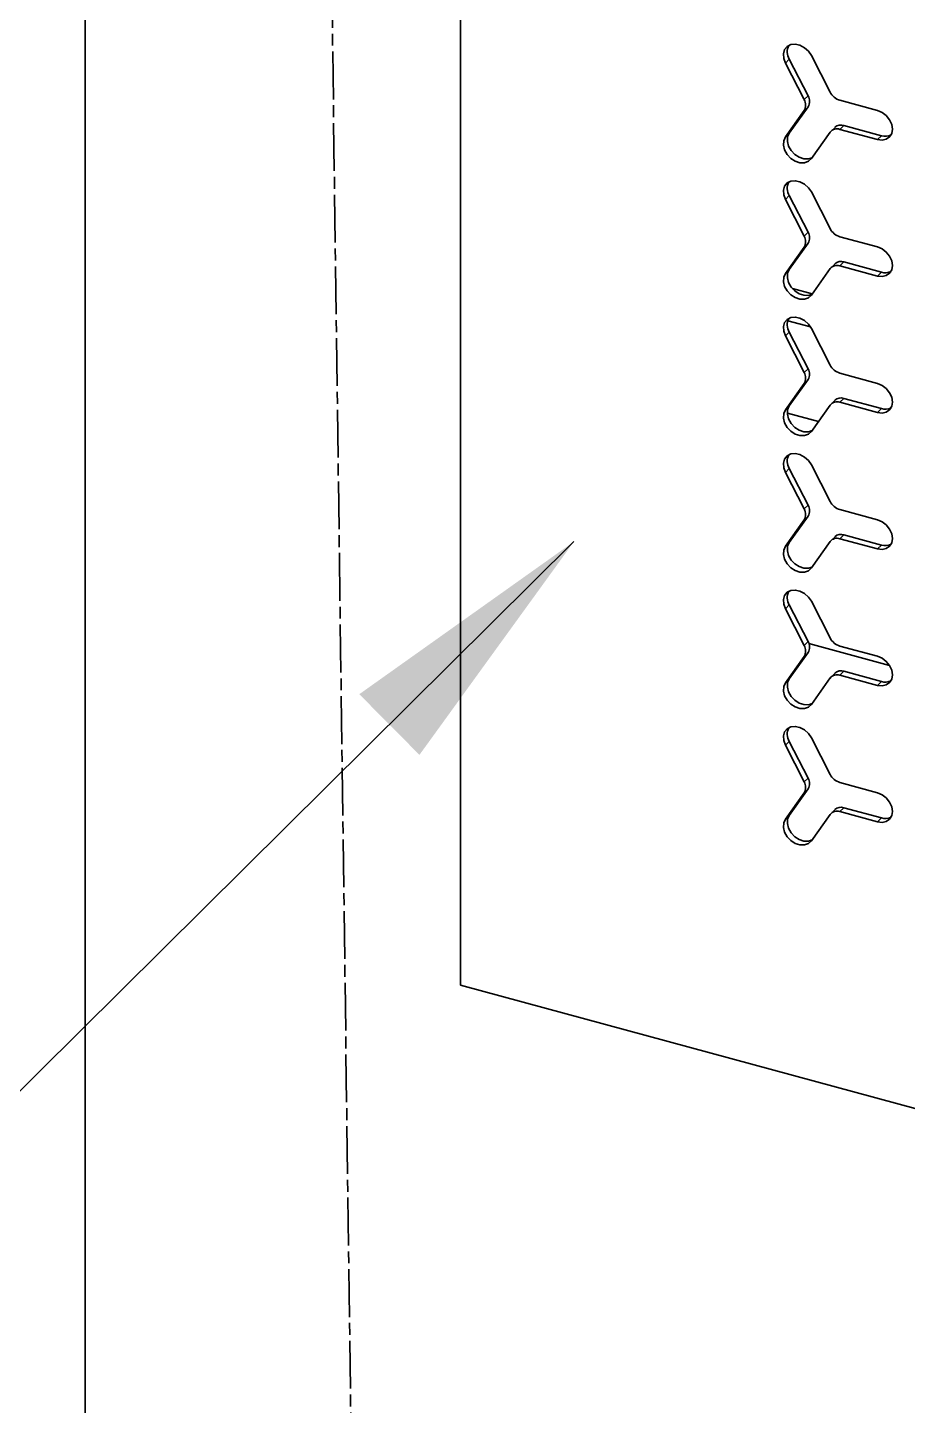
# Model space of a CAD drawing. Header units: millimetres. Extents: x 7903 to 12943, y 1512 to 5076.
# Drawn here: x 12141.9 to 12252.4, y 2829.5 to 3002.6 of the extents above; entities that cross this region are included whole.
import ezdxf

# ---------------------------------------------------------------- set-up
doc = ezdxf.new("R2010")
doc.units = ezdxf.units.MM
doc.linetypes.add('AM_ISO08W050x2', pattern=[9, 6, -0.75, 1.5, -0.75])
doc.styles.add('SLDTEXTSTYLE9', font='TXT', dxfattribs={"width": 0.7})
doc.dimstyles.new('SLDDIMSTYLE1', dxfattribs={"dimtxt": 28, "dimasz": 32.64, "dimexe": 0, "dimexo": 0.0625, "dimgap": 7, "dimtad": 0, "dimtih": 1, "dimtoh": 1, "dimdec": 3, "dimrnd": 1e-09, "dimzin": 12, "dimdsep": 46, "dimtxsty": 'SLDTEXTSTYLE9', "dimsah": 1, "dimcen": 0, "dimadec": 0, "dimazin": 3, "dimtfac": 1, "dimtdec": 3, "dimtmove": 0, "dimatfit": 3, "dimfxl": 1, "dimfrac": 2, "dimtolj": 1, "dimtzin": 12, "dimarcsym": 0})

# ---------------------------------------------------------------- blocks, each defined once
blk = doc.blocks.new('工程图视图10')
at = {"color": 7, "linetype": 'Continuous', "lineweight": 35}
for p, q in [((-514.1, 335.54), (-514.1, -304.16)), ((-466.93, 85.32), (-466.93, 291.04)), ((-466.93, 85.32), (-466.93, 291.04)), ((-425.63, 201.65), (-426.13, 201.16)), ((-426.13, 201.16), (-423.77, 196.56)), ((-423.27, 197.05), (-425.63, 201.65)), ((-422.86, 202.1), (-420.5, 197.5)), ((-423.27, 195.67), (-425.63, 192.36)), ((-423.27, 197.05), (-423.77, 196.56)), ((-423.27, 195.67), (-423.77, 195.19)), ((-414.56, 195.2), (-419.27, 196.48)), ((-426.13, 191.87), (-423.77, 195.19)), ((-425.63, 192.36), (-426.13, 191.87)), ((-422.86, 189.15), (-420.5, 192.47)), ((-419.89, 193.08), (-420.39, 192.6)), ((-418.78, 193.31), (-419.27, 192.82)), ((-414.56, 191.54), (-419.27, 192.82)), ((-418.78, 193.31), (-414.06, 192.03)), ((-414.06, 192.03), (-414.56, 191.54)), ((-425.63, 184.5), (-426.13, 184.02)), ((-426.13, 184.02), (-423.77, 179.42)), ((-423.27, 179.9), (-425.63, 184.5)), ((-422.86, 184.96), (-420.5, 180.36)), ((-423.27, 178.53), (-425.63, 175.21)), ((-423.27, 179.9), (-423.77, 179.42)), ((-423.27, 178.53), (-423.77, 178.04)), ((-414.56, 178.06), (-419.27, 179.34)), ((-426.13, 174.73), (-423.77, 178.04)), ((-425.63, 175.21), (-426.13, 174.73)), ((-422.86, 172.01), (-420.5, 175.33)), ((-419.89, 175.94), (-420.39, 175.45)), ((-418.78, 176.17), (-419.27, 175.68)), ((-414.56, 174.4), (-419.27, 175.68)), ((-418.78, 176.17), (-414.06, 174.88)), ((-414.06, 174.88), (-414.56, 174.4)), ((-422.76, 172.15), (-425.24, 172.82)), ((-422.98, 168.02), (-425.82, 168.79)), ((-425.63, 167.36), (-426.13, 166.87)), ((-426.13, 166.87), (-423.77, 162.27)), ((-423.27, 162.76), (-425.63, 167.36)), ((-422.86, 167.81), (-420.5, 163.21)), ((-423.27, 162.76), (-423.77, 162.27)), ((-423.27, 161.39), (-425.63, 158.07)), ((-423.27, 161.39), (-423.77, 160.9)), ((-414.56, 160.91), (-419.27, 162.19)), ((-426.13, 157.58), (-423.77, 160.9)), ((-425.63, 158.07), (-426.13, 157.58)), ((-422.86, 154.87), (-420.5, 158.18)), ((-419.89, 158.8), (-420.39, 158.31)), ((-418.78, 159.02), (-419.27, 158.54)), ((-414.56, 157.26), (-419.27, 158.54)), ((-418.78, 159.02), (-414.06, 157.74)), ((-414.06, 157.74), (-414.56, 157.26)), ((-421.98, 156.11), (-425.88, 157.17)), ((-422.86, 150.67), (-420.5, 146.07)), ((-425.63, 150.22), (-426.13, 149.73)), ((-426.13, 149.73), (-423.77, 145.13)), ((-423.27, 145.62), (-425.63, 150.22)), ((-423.27, 145.62), (-423.77, 145.13)), ((-426.13, 140.44), (-423.77, 143.76)), ((-423.27, 144.24), (-425.63, 140.93)), ((-423.27, 144.24), (-423.77, 143.76)), ((-414.56, 143.77), (-419.27, 145.05)), ((-425.63, 140.93), (-426.13, 140.44)), ((-422.86, 137.72), (-420.5, 141.04)), ((-419.89, 141.65), (-420.39, 141.17)), ((-418.78, 141.88), (-419.27, 141.39)), ((-414.56, 140.11), (-419.27, 141.39)), ((-418.78, 141.88), (-414.06, 140.6)), ((-414.06, 140.6), (-414.56, 140.11)), ((-422.86, 133.53), (-420.5, 128.93)), ((-425.63, 133.07), (-426.13, 132.59)), ((-426.13, 132.59), (-423.77, 127.99)), ((-423.27, 128.47), (-425.63, 133.07)), ((-423.27, 128.47), (-423.77, 127.99)), ((-413.03, 125.46), (-423.16, 128.21)), ((-426.13, 123.3), (-423.77, 126.61)), ((-423.27, 127.1), (-425.63, 123.78)), ((-423.27, 127.1), (-423.77, 126.61)), ((-414.56, 126.63), (-419.27, 127.91)), ((-418.78, 124.74), (-419.27, 124.25)), ((-418.78, 124.74), (-414.06, 123.45)), ((-425.63, 123.78), (-426.13, 123.3)), ((-422.86, 120.58), (-420.5, 123.9)), ((-419.89, 124.51), (-420.39, 124.02)), ((-414.56, 122.97), (-419.27, 124.25)), ((-414.06, 123.45), (-414.56, 122.97)), ((-422.86, 116.38), (-420.5, 111.78)), ((-425.63, 115.93), (-426.13, 115.44)), ((-426.13, 115.44), (-423.77, 110.84)), ((-423.27, 111.33), (-425.63, 115.93)), ((-423.27, 111.33), (-423.77, 110.84)), ((-426.13, 106.15), (-423.77, 109.47)), ((-423.27, 109.96), (-425.63, 106.64)), ((-423.27, 109.96), (-423.77, 109.47)), ((-414.56, 109.48), (-419.27, 110.76)), ((-419.89, 107.37), (-420.39, 106.88)), ((-418.78, 107.59), (-419.27, 107.11)), ((-418.78, 107.59), (-414.06, 106.31)), ((-425.63, 106.64), (-426.13, 106.15)), ((-422.86, 103.44), (-420.5, 106.75)), ((-414.56, 105.83), (-419.27, 107.11)), ((-414.06, 106.31), (-414.56, 105.83)), ((-160.34, 1.99), (-466.93, 85.32)), ((-160.34, 1.99), (-466.93, 85.32))]:
    blk.add_line(p, q, dxfattribs=at)
at = {"color": 7, "linetype": 'Continuous', "lineweight": 35, "flags": 128}
for points in [[(-422.86, 202.1), (-423.23, 202.65), (-423.72, 203.09), (-424.29, 203.39), (-424.88, 203.53), (-425.44, 203.47), (-425.89, 203.23), (-426.22, 202.84), (-426.37, 202.33), (-426.34, 201.75), (-426.13, 201.16)], [(-414.56, 191.54), (-413.97, 191.47), (-413.45, 191.59), (-413.03, 191.88), (-412.76, 192.32), (-412.67, 192.86), (-412.76, 193.45), (-413.03, 194.03), (-413.45, 194.55), (-413.97, 194.95), (-414.56, 195.2)], [(-422.77, 189.27), (-423.23, 189.12), (-423.8, 189.13), (-424.39, 189.32), (-424.94, 189.67), (-425.4, 190.15), (-425.72, 190.72), (-425.87, 191.32), (-425.84, 191.88), (-425.63, 192.36)], [(-426.13, 191.87), (-426.34, 191.39), (-426.37, 190.83), (-426.22, 190.24), (-425.89, 189.67), (-425.44, 189.18), (-424.88, 188.83), (-424.29, 188.64), (-423.72, 188.63), (-423.23, 188.81), (-422.86, 189.15)], [(-422.86, 184.96), (-423.23, 185.5), (-423.72, 185.95), (-424.29, 186.25), (-424.88, 186.38), (-425.44, 186.33), (-425.89, 186.09), (-426.22, 185.7), (-426.37, 185.19), (-426.34, 184.61), (-426.13, 184.02)], [(-414.56, 174.4), (-413.97, 174.33), (-413.45, 174.45), (-413.03, 174.74), (-412.76, 175.17), (-412.67, 175.71), (-412.76, 176.3), (-413.03, 176.89), (-413.45, 177.41), (-413.97, 177.81), (-414.56, 178.06)], [(-422.77, 172.13), (-423.23, 171.97), (-423.8, 171.98), (-424.39, 172.17), (-424.94, 172.53), (-425.4, 173.01), (-425.72, 173.58), (-425.87, 174.17), (-425.84, 174.74), (-425.63, 175.21)], [(-426.13, 174.73), (-426.34, 174.25), (-426.37, 173.69), (-426.22, 173.09), (-425.89, 172.53), (-425.44, 172.04), (-424.88, 171.69), (-424.29, 171.5), (-423.72, 171.49), (-423.23, 171.67), (-422.86, 172.01)], [(-422.86, 167.81), (-423.23, 168.36), (-423.72, 168.81), (-424.29, 169.11), (-424.88, 169.24), (-425.44, 169.18), (-425.89, 168.95), (-426.22, 168.56), (-426.37, 168.04), (-426.34, 167.46), (-426.13, 166.87)], [(-414.56, 157.26), (-413.97, 157.19), (-413.45, 157.3), (-413.03, 157.59), (-412.76, 158.03), (-412.67, 158.57), (-412.76, 159.16), (-413.03, 159.74), (-413.45, 160.26), (-413.97, 160.66), (-414.56, 160.91)], [(-426.13, 157.58), (-426.34, 157.11), (-426.37, 156.54), (-426.22, 155.95), (-425.89, 155.38), (-425.44, 154.9), (-424.88, 154.54), (-424.29, 154.35), (-423.72, 154.35), (-423.23, 154.52), (-422.86, 154.87)], [(-422.77, 154.98), (-423.23, 154.83), (-423.8, 154.84), (-424.39, 155.03), (-424.94, 155.38), (-425.4, 155.87), (-425.72, 156.44), (-425.87, 157.03), (-425.84, 157.59), (-425.63, 158.07)], [(-422.86, 150.67), (-423.23, 151.22), (-423.72, 151.66), (-424.29, 151.96), (-424.88, 152.09), (-425.44, 152.04), (-425.89, 151.8), (-426.22, 151.41), (-426.37, 150.9), (-426.34, 150.32), (-426.13, 149.73)], [(-414.56, 140.11), (-413.97, 140.04), (-413.45, 140.16), (-413.03, 140.45), (-412.76, 140.89), (-412.67, 141.43), (-412.76, 142.02), (-413.03, 142.6), (-413.45, 143.12), (-413.97, 143.52), (-414.56, 143.77)], [(-426.13, 140.44), (-426.34, 139.96), (-426.37, 139.4), (-426.22, 138.81), (-425.89, 138.24), (-425.44, 137.75), (-424.88, 137.4), (-424.29, 137.21), (-423.72, 137.2), (-423.23, 137.38), (-422.86, 137.72)], [(-422.77, 137.84), (-423.23, 137.69), (-423.8, 137.7), (-424.39, 137.89), (-424.94, 138.24), (-425.4, 138.72), (-425.72, 139.29), (-425.87, 139.89), (-425.84, 140.45), (-425.63, 140.93)], [(-422.86, 133.53), (-423.23, 134.07), (-423.72, 134.52), (-424.29, 134.82), (-424.88, 134.95), (-425.44, 134.9), (-425.89, 134.66), (-426.22, 134.27), (-426.37, 133.76), (-426.34, 133.18), (-426.13, 132.59)], [(-414.56, 122.97), (-413.97, 122.9), (-413.45, 123.02), (-413.03, 123.31), (-412.76, 123.74), (-412.67, 124.28), (-412.76, 124.87), (-413.03, 125.46), (-413.45, 125.98), (-413.97, 126.38), (-414.56, 126.63)], [(-426.13, 123.3), (-426.34, 122.82), (-426.37, 122.26), (-426.22, 121.66), (-425.89, 121.1), (-425.44, 120.61), (-424.88, 120.26), (-424.29, 120.07), (-423.72, 120.06), (-423.23, 120.24), (-422.86, 120.58)], [(-422.77, 120.7), (-423.23, 120.54), (-423.8, 120.55), (-424.39, 120.74), (-424.94, 121.1), (-425.4, 121.58), (-425.72, 122.15), (-425.87, 122.74), (-425.84, 123.31), (-425.63, 123.78)], [(-422.86, 116.38), (-423.23, 116.93), (-423.72, 117.37), (-424.29, 117.68), (-424.88, 117.81), (-425.44, 117.75), (-425.89, 117.52), (-426.22, 117.13), (-426.37, 116.61), (-426.34, 116.03), (-426.13, 115.44)], [(-414.56, 105.83), (-413.97, 105.76), (-413.45, 105.87), (-413.03, 106.16), (-412.76, 106.6), (-412.67, 107.14), (-412.76, 107.73), (-413.03, 108.31), (-413.45, 108.83), (-413.97, 109.23), (-414.56, 109.48)], [(-426.13, 106.15), (-426.34, 105.68), (-426.37, 105.11), (-426.22, 104.52), (-425.89, 103.95), (-425.44, 103.47), (-424.88, 103.11), (-424.29, 102.92), (-423.72, 102.92), (-423.23, 103.09), (-422.86, 103.44)], [(-422.77, 103.55), (-423.23, 103.4), (-423.8, 103.41), (-424.39, 103.6), (-424.94, 103.95), (-425.4, 104.44), (-425.72, 105.01), (-425.87, 105.6), (-425.84, 106.16), (-425.63, 106.64)]]:
    blk.add_lwpolyline(points, dxfattribs=at)
at = {"color": 7, "linetype": 'Continuous', "lineweight": 35}
for centre, radius, start, end in [((-424.12, 202.57), 1.77, 153.2399, 211.4354), ((-418.7, 198.42), 2.02, 207.0049, 253.519), ((-424.91, 195.87), 1.33, 328.9842, 31.0158), ((-424.41, 196.36), 1.33, 328.9842, 31.0158), ((-419.64, 191.79), 1.1, 70.6463, 141.4635), ((-419.14, 192.24), 1.13, 71.0854, 131.8246), ((-413.57, 193.54), 1.59, 252.1632, 296.8169), ((-424.12, 185.42), 1.77, 153.2399, 211.4354), ((-418.7, 181.27), 2.02, 207.0049, 253.519), ((-424.91, 178.73), 1.33, 328.9842, 31.0158), ((-424.41, 179.22), 1.33, 328.9842, 31.0158), ((-419.64, 174.64), 1.1, 70.6463, 141.4635), ((-419.14, 175.1), 1.13, 71.0854, 131.8246), ((-413.57, 176.4), 1.59, 252.1632, 296.8169), ((-424.12, 168.28), 1.77, 153.2399, 211.4354), ((-424.41, 162.07), 1.33, 328.9842, 31.0158), ((-418.7, 164.13), 2.02, 207.0049, 253.519), ((-424.91, 161.59), 1.33, 328.9842, 31.0158), ((-419.64, 157.5), 1.1, 70.6463, 141.4635), ((-419.14, 157.96), 1.13, 71.0854, 131.8246), ((-413.57, 159.26), 1.59, 252.1632, 296.8169), ((-424.12, 151.14), 1.77, 153.2399, 211.4354), ((-424.41, 144.93), 1.33, 328.9842, 31.0158), ((-418.7, 146.99), 2.02, 207.0049, 253.519), ((-424.91, 144.44), 1.33, 328.9842, 31.0158), ((-419.64, 140.36), 1.1, 70.6463, 141.4635), ((-419.14, 140.81), 1.13, 71.0854, 131.8246), ((-413.57, 142.11), 1.59, 252.1632, 296.8169), ((-424.12, 133.99), 1.77, 153.2399, 211.4354), ((-424.41, 127.79), 1.33, 328.9842, 31.0158), ((-418.7, 129.84), 2.02, 207.0049, 253.519), ((-424.91, 127.3), 1.33, 328.9842, 31.0158), ((-419.14, 123.67), 1.13, 71.0854, 131.8246), ((-419.64, 123.21), 1.1, 70.6463, 141.4635), ((-413.57, 124.97), 1.59, 252.1632, 296.8169), ((-424.12, 116.85), 1.77, 153.2399, 211.4354), ((-424.91, 110.16), 1.33, 328.9842, 31.0158), ((-424.41, 110.64), 1.33, 328.9842, 31.0158), ((-418.7, 112.7), 2.02, 207.0049, 253.519), ((-419.14, 106.53), 1.13, 71.0854, 131.8246), ((-419.64, 106.07), 1.1, 70.6463, 141.4635), ((-413.57, 107.83), 1.59, 252.1632, 296.8169)]:
    blk.add_arc(centre, radius, start, end, dxfattribs=at)

msp = doc.modelspace()

# ---------------------------------------------------------------- linework, layer by layer
at = {"color": 7, "linetype": 'AM_ISO08W050x2', "lineweight": 35}
msp.add_line((12177.70278, 3188.60367), (12186.4264, 2529.30428), dxfattribs=at)

# ---------------------------------------------------------------- block references
at = {"color": 7, "linetype": 'Continuous', "lineweight": 35}
msp.add_blockref('工程图视图10', (12663.19368, 2797.0249), dxfattribs=at)

# ---------------------------------------------------------------- leaders
at = {"color": 7, "linetype": 'Continuous', "lineweight": 0}
msp.add_leader([(12210.50157, 2938.05242), (12023.57718, 2752.75671)], dimstyle='SLDDIMSTYLE1', dxfattribs=at)

doc.saveas('drawing.dxf')
